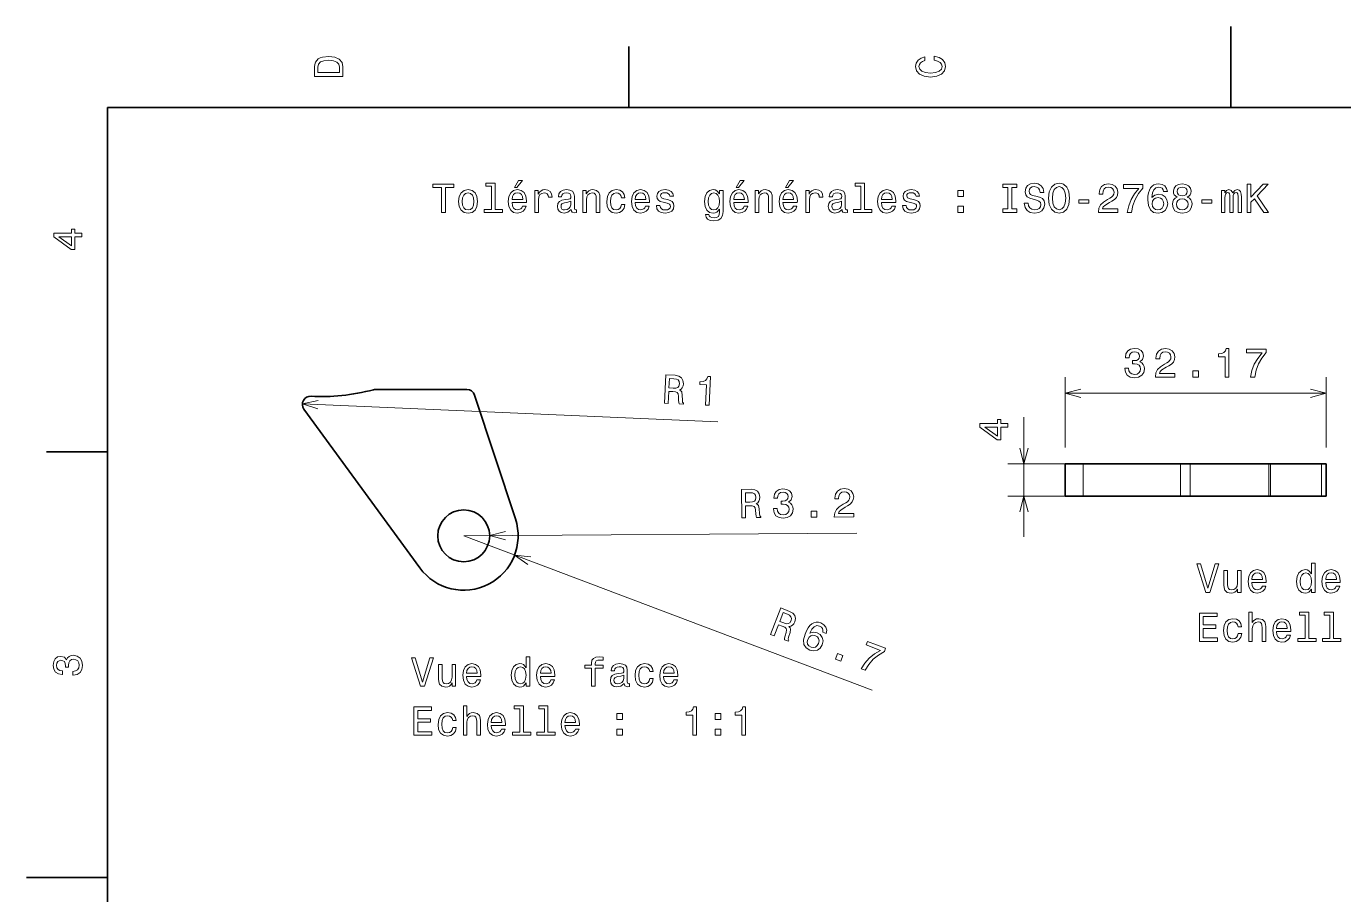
# Model space of a CAD drawing. Extents: x 0 to 297, y 0 to 210.
# Drawn here: x 0 to 162.4, y 102.9 to 210 of the extents above; entities that cross this region are included whole.
import ezdxf

# ---------------------------------------------------------------- set-up
doc = ezdxf.new("R2010")
doc.units = 0

msp = doc.modelspace()

# ---------------------------------------------------------------- linework, layer by layer
at = {"color": 7, "lineweight": 35, "ltscale": 0.25}
for p, q in [((148.5, 200), (148.5, 210)), ((10, 105), (0, 105))]:
    msp.add_line(p, q, dxfattribs=at)
at = {"color": 7, "lineweight": 35, "ltscale": 0.1875}
for p, q in [((74.300003, 200), (74.300003, 207.5)), ((10, 157.5), (2.5, 157.5))]:
    msp.add_line(p, q, dxfattribs=at)
at = {"color": 7, "lineweight": 35}
for p, q in [((287, 200), (10, 200)), ((10, 200), (10, 10)), ((48.515991, 143.20813), (34.229248, 162.790405))]:
    msp.add_line(p, q, dxfattribs=at)
at = {"color": 7, "lineweight": 13, "ltscale": 0.217741}
for p, q in [((128.079956, 158.038116), (128.079956, 166.747742)), ((160.251953, 158.038116), (160.251953, 166.747742))]:
    msp.add_line(p, q, dxfattribs=at)
at = {"color": 7, "lineweight": 35, "ltscale": 0.281036}
msp.add_line((43.071289, 165.214966), (54.312744, 165.214966), dxfattribs=at)
at = {"color": 7, "lineweight": 35, "ltscale": 0.402049}
msp.add_line((55.262573, 164.52771), (60.29248, 149.252563), dxfattribs=at)
at = {"color": 7, "lineweight": 13}
for p, q in [((128.079956, 164.747742), (160.251953, 164.747742)), ((34.037964, 163.422668), (85.265869, 161.223267)), ((53.928589, 147.157043), (102.382202, 147.489868)), ((53.928589, 147.157043), (104.298096, 128.108765))]:
    msp.add_line(p, q, dxfattribs=at)
at = {"color": 7, "lineweight": 13, "ltscale": 0.368848}
msp.add_line((122.999878, 147.038116), (122.999878, 161.792023), dxfattribs=at)
at = {"color": 7, "lineweight": 13, "ltscale": 0.182916}
for p, q in [((128.316528, 156.038116), (120.999878, 156.038116)), ((128.316528, 152.038116), (120.999878, 152.038116))]:
    msp.add_line(p, q, dxfattribs=at)
at = {"color": 7, "lineweight": 35, "ltscale": 0.055914}
for p, q in [((130.316528, 156.038116), (128.079956, 156.038116)), ((130.316528, 152.038116), (128.079956, 152.038116))]:
    msp.add_line(p, q, dxfattribs=at)
at = {"color": 7, "lineweight": 35, "ltscale": 0.1}
for p, q in [((128.079956, 152.038116), (128.079956, 156.038116)), ((160.251953, 152.038116), (160.251953, 156.038116))]:
    msp.add_line(p, q, dxfattribs=at)
at = {"color": 7, "lineweight": 13, "ltscale": 0.1}
for p, q in [((130.316528, 156.038116), (130.316528, 152.038116)), ((142.310059, 156.038116), (142.310059, 152.038116)), ((143.476318, 156.038116), (143.476318, 152.038116)), ((153.21167, 152.038116), (153.21167, 156.038116)), ((153.413086, 152.038116), (153.413086, 156.038116)), ((159.696289, 152.038116), (159.696289, 156.038116))]:
    msp.add_line(p, q, dxfattribs=at)
at = {"color": 7, "lineweight": 35, "ltscale": 0.299838}
for p, q in [((142.310059, 156.038116), (130.316528, 156.038116)), ((142.310059, 152.038116), (130.316528, 152.038116))]:
    msp.add_line(p, q, dxfattribs=at)
at = {"color": 7, "lineweight": 35, "ltscale": 0.029156}
for p, q in [((143.476318, 156.038116), (142.310059, 156.038116)), ((143.476318, 152.038116), (142.310059, 152.038116))]:
    msp.add_line(p, q, dxfattribs=at)
at = {"color": 7, "lineweight": 35, "ltscale": 0.243384}
for p, q in [((153.21167, 156.038116), (143.476318, 156.038116)), ((153.21167, 152.038116), (143.476318, 152.038116))]:
    msp.add_line(p, q, dxfattribs=at)
at = {"color": 7, "lineweight": 35, "ltscale": 0.005035}
for p, q in [((153.413086, 156.038116), (153.21167, 156.038116)), ((153.413086, 152.038116), (153.21167, 152.038116))]:
    msp.add_line(p, q, dxfattribs=at)
at = {"color": 7, "lineweight": 35, "ltscale": 0.15708}
for p, q in [((159.696289, 156.038116), (153.413086, 156.038116)), ((159.696289, 152.038116), (153.413086, 152.038116))]:
    msp.add_line(p, q, dxfattribs=at)
at = {"color": 7, "lineweight": 35, "ltscale": 0.013892}
for p, q in [((160.251953, 156.038116), (159.696289, 156.038116)), ((160.251953, 152.038116), (159.696289, 152.038116))]:
    msp.add_line(p, q, dxfattribs=at)
at = {"color": 7, "lineweight": 13}
for points in [[(35.533215, 204.994965), (35.533215, 203.829971), (39.033215, 203.829971), (39.033215, 204.994965), (38.922264, 205.544678), (38.584366, 205.953171), (38.034657, 206.205338), (37.283215, 206.296112), (36.516644, 206.215424), (36.21405, 206.114563), (35.971977, 205.973343), (35.644165, 205.56485), (35.563473, 205.297562)], [(111.93206, 205.817017), (112.35569, 205.716141), (112.658287, 205.549713), (112.844887, 205.317734), (112.905403, 205.045395), (112.814629, 204.71759), (112.54229, 204.460388), (112.098488, 204.28891), (111.483215, 204.233429), (110.872986, 204.28891), (110.424141, 204.455338), (110.151802, 204.71254), (110.055984, 205.045395), (110.106415, 205.287476), (110.247627, 205.494247), (110.474571, 205.655624), (110.787247, 205.766571), (110.787247, 206.245682), (110.308144, 206.094391), (109.94503, 205.832138), (109.718086, 205.474075), (109.637398, 205.045395), (109.763474, 204.510818), (110.116501, 204.10231), (110.696472, 203.840057), (111.483215, 203.749283), (112.269958, 203.840057), (112.84993, 204.10231), (113.208, 204.510818), (113.329041, 205.045395), (113.233215, 205.51442), (112.965927, 205.892654), (112.527161, 206.159943), (111.93206, 206.301163)], [(35.951801, 204.959656), (36.027451, 205.342941), (36.259438, 205.605194), (36.672985, 205.761536), (37.283215, 205.811966), (37.873272, 205.756485), (38.286816, 205.600143), (38.533936, 205.332855), (38.614628, 204.959656), (38.614628, 204.298996), (35.951801, 204.298996)], [(51.201794, 187.052185), (51.665771, 187.052185), (51.665771, 190.128555), (52.72485, 190.128555), (52.72485, 190.552185), (50.137672, 190.552185), (50.137672, 190.128555), (51.201794, 190.128555)], [(57.344444, 190.300018), (57.344444, 187.425385), (56.431622, 187.425385), (56.431622, 187.052185), (58.69603, 187.052185), (58.69603, 187.425385), (57.78825, 187.425385), (57.78825, 190.673218), (56.648479, 190.673218), (56.648479, 190.300018)], [(60.193871, 190.128555), (60.491421, 190.128555), (61.192429, 190.985901), (60.698193, 190.985901)], [(87.518074, 190.128555), (87.815628, 190.128555), (88.516632, 190.985901), (88.0224, 190.985901)], [(93.590118, 190.128555), (93.887665, 190.128555), (94.588676, 190.985901), (94.094437, 190.985901)], [(102.884781, 190.300018), (102.884781, 187.425385), (101.971962, 187.425385), (101.971962, 187.052185), (104.236374, 187.052185), (104.236374, 187.425385), (103.32859, 187.425385), (103.32859, 190.673218), (102.18882, 190.673218), (102.18882, 190.300018)], [(121.030319, 187.475815), (120.384781, 187.475815), (120.384781, 187.052185), (122.139824, 187.052185), (122.139824, 187.475815), (121.494293, 187.475815), (121.494293, 190.128555), (122.139824, 190.128555), (122.139824, 190.552185), (120.384781, 190.552185), (120.384781, 190.128555), (121.030319, 190.128555)], [(123.501503, 188.207077), (123.042564, 188.207077), (123.143433, 187.672501), (123.395592, 187.279129), (123.78392, 187.042099), (124.308418, 186.95636), (124.827873, 187.037048), (125.216202, 187.258957), (125.463318, 187.606934), (125.554092, 188.065872), (125.478447, 188.479416), (125.266632, 188.746704), (124.923691, 188.923218), (124.46476, 189.054352), (124.071388, 189.150162), (123.814178, 189.261124), (123.667931, 189.422501), (123.622536, 189.674667), (123.667931, 189.901611), (123.799049, 190.073074), (124.000778, 190.189072), (124.27816, 190.229416), (124.560577, 190.178986), (124.782478, 190.042816), (124.928734, 189.815872), (124.999336, 189.50824), (125.458275, 189.50824), (125.458275, 189.518326), (125.377579, 189.992386), (125.140549, 190.345413), (124.767349, 190.567322), (124.263031, 190.64296), (123.809135, 190.567322), (123.456108, 190.355499), (123.229164, 190.027695), (123.148476, 189.604065), (123.214035, 189.225815), (123.405678, 188.968613), (123.708275, 188.797134), (124.121819, 188.666016), (124.530319, 188.550018), (124.837959, 188.439072), (125.024559, 188.277695), (125.090118, 188.015442), (125.029602, 187.748154), (124.87326, 187.546417), (124.63623, 187.420334), (124.32859, 187.37999), (123.985649, 187.435471), (123.723404, 187.596848), (123.556976, 187.8591)], [(126.038246, 188.802185), (126.129028, 188.015442), (126.391273, 187.435471), (126.799774, 187.077408), (127.334358, 186.95636), (127.863899, 187.077408), (128.277435, 187.435471), (128.534637, 188.015442), (128.630463, 188.802185), (128.534637, 189.583893), (128.423691, 189.901611), (128.277435, 190.163849), (127.863899, 190.521927), (127.611732, 190.612701), (127.334358, 190.64801), (126.794731, 190.521927), (126.38623, 190.1689), (126.129028, 189.588928)], [(126.5224, 188.802185), (126.577873, 189.412415), (126.744301, 189.861267), (127.001503, 190.133591), (127.334358, 190.229416), (127.662163, 190.133591), (127.919373, 189.856216), (128.0858, 189.407379), (128.146317, 188.802185), (128.0858, 188.191956), (127.919373, 187.743103), (127.662163, 187.470779), (127.334358, 187.37999), (127.001503, 187.470779), (126.744301, 187.743103), (126.577873, 188.186905)], [(132.175858, 187.052185), (134.581482, 187.052185), (134.581482, 187.485901), (132.680176, 187.485901), (132.786102, 187.722931), (132.967651, 187.919617), (133.527435, 188.277695), (133.824997, 188.428986), (134.157852, 188.645844), (134.394882, 188.89801), (134.531052, 189.195557), (134.581482, 189.533447), (134.495743, 189.957077), (134.258713, 190.289932), (133.895599, 190.501755), (133.426575, 190.577408), (132.942429, 190.491669), (132.57428, 190.254639), (132.33725, 189.876389), (132.256561, 189.377106), (132.256561, 189.306503), (132.715485, 189.306503), (132.715485, 189.346848), (132.760864, 189.689789), (132.897034, 189.941956), (133.113892, 190.103333), (133.401367, 190.158813), (133.693878, 190.108383), (133.910736, 189.9823), (134.051941, 189.785614), (134.102371, 189.538498), (134.067078, 189.306503), (133.971252, 189.109818), (133.809875, 188.938354), (133.587967, 188.787048), (133.290405, 188.625671), (132.796173, 188.312988), (132.448196, 187.980133), (132.241425, 187.576675), (132.175858, 187.067322)], [(135.741425, 187.052185), (136.250793, 187.052185), (136.417221, 187.884323), (136.709717, 188.66098), (137.12326, 189.382156), (137.662903, 190.057953), (137.662903, 190.476532), (135.262329, 190.476532), (135.262329, 190.017609), (137.178741, 190.017609), (136.623993, 189.336761), (136.205414, 188.625671), (135.912903, 187.869186)], [(140.688843, 189.6091), (140.593018, 190.017609), (140.371109, 190.32019), (140.028168, 190.511841), (139.584366, 190.577408), (139.286819, 190.542099), (139.029602, 190.446274), (138.802673, 190.289932), (138.611023, 190.068039), (138.459732, 189.790665), (138.348785, 189.452759), (138.278168, 189.054352), (138.257996, 188.605499), (138.338684, 187.889359), (138.585815, 187.369904), (138.984222, 187.057236), (139.5289, 186.951324), (140.018097, 187.042099), (140.391296, 187.279129), (140.633362, 187.652328), (140.719086, 188.126389), (140.633362, 188.605499), (140.401367, 188.973648), (140.043304, 189.205643), (139.599487, 189.286331), (139.120392, 189.185471), (138.762329, 188.89801), (138.837982, 189.452759), (138.999359, 189.851181), (139.246475, 190.088211), (139.589417, 190.1689), (139.841583, 190.128555), (140.033218, 190.022644), (140.159302, 189.84613), (140.224854, 189.6091)], [(141.88913, 188.938354), (141.631927, 188.797134), (141.455414, 188.600449), (141.344452, 188.353333), (141.309158, 188.055786), (141.389847, 187.606934), (141.621826, 187.258957), (142.000076, 187.037048), (142.514496, 186.951324), (143.023849, 187.037048), (143.4021, 187.258957), (143.634094, 187.606934), (143.719818, 188.055786), (143.679474, 188.353333), (143.573563, 188.600449), (143.391998, 188.797134), (143.139847, 188.938354), (143.341583, 189.059387), (143.482788, 189.225815), (143.568512, 189.427551), (143.598785, 189.674667), (143.518097, 190.03273), (143.306274, 190.32019), (142.963333, 190.50679), (142.514496, 190.577408), (142.060593, 190.50679), (141.717651, 190.32019), (141.500793, 190.03273), (141.42514, 189.674667), (141.450363, 189.427551), (141.536102, 189.225815)], [(141.904266, 189.634323), (141.944611, 189.856216), (142.065643, 190.027695), (142.257278, 190.133591), (142.514496, 190.17395), (142.766647, 190.133591), (142.958282, 190.027695), (143.07933, 189.856216), (143.124725, 189.634323), (143.07933, 189.407379), (142.958282, 189.230865), (142.766647, 189.114868), (142.514496, 189.079559), (142.257278, 189.119904), (142.065643, 189.230865), (141.944611, 189.407379)], [(150.528183, 187.052185), (150.992157, 187.052185), (150.992157, 188.297867), (151.405701, 188.741669), (152.58078, 187.052185), (153.14563, 187.052185), (151.733521, 189.079559), (153.10527, 190.552185), (152.48999, 190.552185), (150.992157, 188.933304), (150.992157, 190.552185), (150.528183, 190.552185)], [(53.294735, 188.403763), (53.375427, 187.788498), (53.607414, 187.33461), (53.975571, 187.052185), (54.469807, 186.95636), (54.959, 187.052185), (55.327156, 187.329559), (55.559143, 187.783447), (55.644878, 188.403763), (55.559143, 189.019043), (55.327156, 189.477982), (54.959, 189.755356), (54.469807, 189.856216), (53.975571, 189.755356), (53.607414, 189.472931), (53.375427, 189.019043)], [(53.748623, 188.408813), (53.794014, 188.862701), (53.935223, 189.190521), (54.16217, 189.392242), (54.469807, 189.462845), (54.7724, 189.392242), (54.999344, 189.195557), (55.140556, 188.862701), (55.190987, 188.408813), (55.140556, 187.949875), (54.999344, 187.61702), (54.7724, 187.415298), (54.469807, 187.349731), (54.16217, 187.415298), (53.935223, 187.61702), (53.794014, 187.949875)], [(59.88623, 188.277695), (61.661449, 188.277695), (61.666492, 188.484467), (61.5858, 189.064438), (61.363899, 189.498154), (61.010872, 189.760391), (60.541851, 189.856216), (60.08292, 189.755356), (59.729893, 189.472931), (59.502949, 189.014008), (59.422256, 188.408813), (59.497906, 187.788498), (59.72485, 187.33461), (60.07283, 187.052185), (60.526722, 186.95636), (60.920094, 187.021927), (61.242859, 187.19339), (61.479893, 187.465729), (61.616058, 187.828842), (61.177299, 187.828842), (61.086521, 187.627106), (60.955399, 187.475815), (60.582199, 187.354782), (60.294735, 187.410248), (60.077873, 187.586761), (59.936665, 187.874237), (59.88623, 188.262558)], [(59.88623, 188.650894), (59.941708, 188.998871), (60.077873, 189.256073), (60.284649, 189.412415), (60.556984, 189.467896), (60.824272, 189.412415), (61.031044, 189.256073), (61.157127, 188.998871), (61.202515, 188.650894)], [(62.700356, 187.052185), (63.144157, 187.052185), (63.144157, 188.600449), (63.189545, 188.973648), (63.325714, 189.240952), (63.547615, 189.402328), (63.845165, 189.457809), (64.06707, 189.422501), (64.233498, 189.32164), (64.334358, 189.150162), (64.369659, 188.918182), (64.818512, 188.918182), (64.757988, 189.326675), (64.591568, 189.619186), (64.314186, 189.7957), (63.935944, 189.856216), (63.678741, 189.815872), (63.456837, 189.715012), (63.260151, 189.543533), (63.103813, 189.311554), (63.103813, 189.760391), (62.700356, 189.760391)], [(67.178741, 187.405212), (67.178741, 187.390076), (67.203957, 187.218613), (67.279602, 187.09758), (67.597328, 187.001755), (67.844444, 187.042099), (67.844444, 187.38504), (67.738541, 187.369904), (67.597328, 187.435471), (67.572113, 187.637207), (67.572113, 189.039215), (67.511597, 189.397293), (67.335083, 189.649445), (67.027443, 189.800751), (66.593727, 189.856216), (66.170097, 189.7957), (65.857414, 189.624237), (65.660728, 189.356934), (65.595169, 189.003922), (65.595169, 188.973648), (65.993584, 188.973648), (66.028885, 189.185471), (66.139832, 189.336761), (66.321396, 189.427551), (66.578598, 189.462845), (66.825714, 189.437637), (67.002228, 189.361984), (67.108139, 189.230865), (67.14344, 189.049301), (67.12326, 188.837494), (67.042572, 188.731583), (66.840843, 188.681152), (66.462601, 188.640808), (66.028885, 188.550018), (65.721245, 188.388641), (65.539688, 188.136475), (65.484215, 187.763275), (65.534645, 187.43042), (65.690987, 187.183304), (65.943146, 187.026962), (66.29113, 186.971497), (66.760155, 187.077408)], [(67.128311, 188.000305), (67.067787, 187.738068), (66.906403, 187.536331), (66.66433, 187.405212), (66.366783, 187.359818), (66.17514, 187.38504), (66.038971, 187.465729), (65.953232, 187.606934), (65.928024, 187.803619), (65.948196, 187.980133), (66.028885, 188.106216), (66.351654, 188.247437), (66.760155, 188.307953), (67.128311, 188.428986)], [(68.605972, 187.052185), (69.049774, 187.052185), (69.049774, 188.615585), (69.095169, 188.973648), (69.241425, 189.235901), (69.468369, 189.397293), (69.770958, 189.457809), (70.013031, 189.407379), (70.16433, 189.27121), (70.239975, 189.044266), (70.265198, 188.741669), (70.265198, 187.052185), (70.709, 187.052185), (70.709, 188.832443), (70.688828, 189.190521), (70.598053, 189.488068), (70.300499, 189.760391), (69.836517, 189.856216), (69.579315, 189.820923), (69.362457, 189.725098), (69.175858, 189.563705), (69.029602, 189.346848), (69.029602, 189.760391), (68.605972, 189.760391)], [(73.366783, 188.862701), (73.805542, 188.862701), (73.714767, 189.266159), (73.49791, 189.583893), (73.160011, 189.780579), (72.721252, 189.856216), (72.237099, 189.755356), (71.868942, 189.472931), (71.636955, 189.014008), (71.556259, 188.398727), (71.631912, 187.788498), (71.858856, 187.33461), (72.216927, 187.052185), (72.706116, 186.95636), (73.139839, 187.032013), (73.477737, 187.24382), (73.709717, 187.576675), (73.810585, 188.020477), (73.386955, 188.020477), (73.31131, 187.738068), (73.170097, 187.526245), (72.968369, 187.395126), (72.721252, 187.354782), (72.413612, 187.420334), (72.191711, 187.62207), (72.055542, 187.949875), (72.010155, 188.413849), (72.055542, 188.867752), (72.196754, 189.195557), (72.423698, 189.397293), (72.721252, 189.467896), (72.983498, 189.422501), (73.180183, 189.306503), (73.31131, 189.114868)], [(75.066345, 188.277695), (76.841568, 188.277695), (76.846603, 188.484467), (76.765915, 189.064438), (76.544014, 189.498154), (76.190987, 189.760391), (75.72197, 189.856216), (75.263031, 189.755356), (74.910011, 189.472931), (74.68306, 189.014008), (74.602371, 188.408813), (74.678024, 187.788498), (74.904968, 187.33461), (75.252945, 187.052185), (75.706841, 186.95636), (76.100212, 187.021927), (76.422974, 187.19339), (76.660011, 187.465729), (76.796173, 187.828842), (76.357414, 187.828842), (76.266632, 187.627106), (76.135513, 187.475815), (75.762314, 187.354782), (75.474854, 187.410248), (75.257996, 187.586761), (75.116783, 187.874237), (75.066345, 188.262558)], [(75.066345, 188.650894), (75.121826, 188.998871), (75.257996, 189.256073), (75.464767, 189.412415), (75.737099, 189.467896), (76.004387, 189.412415), (76.211159, 189.256073), (76.337242, 188.998871), (76.382629, 188.650894)], [(79.040413, 188.630722), (78.61174, 188.731583), (78.294014, 188.84758), (78.18811, 189.08461), (78.218369, 189.251038), (78.324272, 189.37207), (78.495743, 189.447723), (78.742859, 189.477982), (78.979889, 189.447723), (79.166489, 189.356934), (79.287529, 189.220779), (79.337959, 189.039215), (79.771683, 189.039215), (79.771683, 189.049301), (79.69603, 189.377106), (79.489258, 189.634323), (79.166489, 189.7957), (78.742859, 189.856216), (78.314186, 189.7957), (78.001511, 189.629272), (77.804825, 189.382156), (77.744301, 189.069473), (77.789688, 188.766876), (77.930901, 188.555069), (78.162888, 188.403763), (78.500786, 188.297867), (78.995026, 188.176819), (79.297615, 188.050751), (79.378311, 187.949875), (79.408569, 187.798584), (79.363174, 187.611984), (79.242142, 187.470779), (79.045456, 187.37999), (78.783203, 187.349731), (78.505829, 187.37999), (78.3041, 187.485901), (78.167931, 187.657379), (78.112457, 187.894409), (77.683784, 187.894409), (77.754387, 187.490952), (77.961159, 187.198441), (78.288971, 187.021927), (78.742859, 186.95636), (79.216927, 187.021927), (79.564911, 187.198441), (79.776718, 187.480865), (79.852371, 187.849014), (79.796898, 188.166733), (79.640556, 188.383591), (79.383347, 188.524811)], [(85.894157, 187.173218), (85.894157, 189.760391), (85.47052, 189.760391), (85.47052, 189.32164), (85.122543, 189.720047), (84.910721, 189.820923), (84.673691, 189.856216), (84.245026, 189.755356), (83.91217, 189.472931), (83.695313, 189.019043), (83.619659, 188.408813), (83.695313, 187.793533), (83.91217, 187.339645), (84.245026, 187.052185), (84.673691, 186.95636), (84.915771, 186.991669), (85.1175, 187.082443), (85.47052, 187.465729), (85.47052, 187.082443), (85.430176, 186.779846), (85.319229, 186.562988), (85.107407, 186.436905), (84.789688, 186.391525), (84.512314, 186.421783), (84.315628, 186.497437), (84.199631, 186.628555), (84.16433, 186.805069), (83.735657, 186.805069), (83.735657, 186.784897), (83.801216, 186.462128), (84.002945, 186.220047), (84.325714, 186.063705), (84.764473, 186.00824), (85.288971, 186.083893), (85.636948, 186.2957), (85.833633, 186.663864)], [(84.078598, 188.408813), (84.123978, 188.857666), (84.260147, 189.190521), (84.47197, 189.387207), (84.754387, 189.457809), (85.051941, 189.387207), (85.273834, 189.190521), (85.410004, 188.857666), (85.460434, 188.408813), (85.410004, 187.949875), (85.273834, 187.62207), (85.051941, 187.420334), (84.754387, 187.354782), (84.47197, 187.420334), (84.260147, 187.62207), (84.123978, 187.954926)], [(87.210434, 188.277695), (88.985657, 188.277695), (88.990692, 188.484467), (88.910004, 189.064438), (88.688103, 189.498154), (88.335075, 189.760391), (87.866058, 189.856216), (87.40712, 189.755356), (87.054092, 189.472931), (86.827148, 189.014008), (86.74646, 188.408813), (86.822113, 187.788498), (87.049057, 187.33461), (87.397034, 187.052185), (87.850922, 186.95636), (88.244301, 187.021927), (88.567062, 187.19339), (88.804092, 187.465729), (88.940262, 187.828842), (88.501503, 187.828842), (88.410721, 187.627106), (88.279602, 187.475815), (87.906403, 187.354782), (87.618942, 187.410248), (87.402084, 187.586761), (87.260864, 187.874237), (87.210434, 188.262558)], [(87.210434, 188.650894), (87.265915, 188.998871), (87.402084, 189.256073), (87.608856, 189.412415), (87.881187, 189.467896), (88.148483, 189.412415), (88.355255, 189.256073), (88.481331, 188.998871), (88.526718, 188.650894)], [(89.858131, 187.052185), (90.301933, 187.052185), (90.301933, 188.615585), (90.347321, 188.973648), (90.493576, 189.235901), (90.72052, 189.397293), (91.023117, 189.457809), (91.26519, 189.407379), (91.416489, 189.27121), (91.492142, 189.044266), (91.517349, 188.741669), (91.517349, 187.052185), (91.961159, 187.052185), (91.961159, 188.832443), (91.940979, 189.190521), (91.850204, 189.488068), (91.552658, 189.760391), (91.088684, 189.856216), (90.831474, 189.820923), (90.614616, 189.725098), (90.428017, 189.563705), (90.281761, 189.346848), (90.281761, 189.760391), (89.858131, 189.760391)], [(93.282486, 188.277695), (95.057693, 188.277695), (95.062744, 188.484467), (94.982048, 189.064438), (94.760147, 189.498154), (94.40712, 189.760391), (93.938103, 189.856216), (93.479172, 189.755356), (93.126144, 189.472931), (92.8992, 189.014008), (92.818504, 188.408813), (92.89415, 187.788498), (93.121094, 187.33461), (93.469086, 187.052185), (93.922974, 186.95636), (94.316345, 187.021927), (94.639114, 187.19339), (94.876144, 187.465729), (95.012314, 187.828842), (94.573547, 187.828842), (94.482773, 187.627106), (94.351646, 187.475815), (93.978447, 187.354782), (93.690979, 187.410248), (93.474121, 187.586761), (93.332916, 187.874237), (93.282486, 188.262558)], [(93.282486, 188.650894), (93.337952, 188.998871), (93.474121, 189.256073), (93.680893, 189.412415), (93.953232, 189.467896), (94.22052, 189.412415), (94.427292, 189.256073), (94.553375, 188.998871), (94.598763, 188.650894)], [(96.096603, 187.052185), (96.540405, 187.052185), (96.540405, 188.600449), (96.5858, 188.973648), (96.721962, 189.240952), (96.943863, 189.402328), (97.241409, 189.457809), (97.463318, 189.422501), (97.629745, 189.32164), (97.730606, 189.150162), (97.765915, 188.918182), (98.214752, 188.918182), (98.154236, 189.326675), (97.987808, 189.619186), (97.710434, 189.7957), (97.332191, 189.856216), (97.074989, 189.815872), (96.853088, 189.715012), (96.656403, 189.543533), (96.500061, 189.311554), (96.500061, 189.760391), (96.096603, 189.760391)], [(100.574982, 187.405212), (100.574982, 187.390076), (100.600204, 187.218613), (100.67585, 187.09758), (100.993576, 187.001755), (101.240692, 187.042099), (101.240692, 187.38504), (101.134781, 187.369904), (100.993576, 187.435471), (100.968353, 187.637207), (100.968353, 189.039215), (100.907837, 189.397293), (100.731323, 189.649445), (100.423691, 189.800751), (99.989975, 189.856216), (99.566345, 189.7957), (99.253662, 189.624237), (99.056976, 189.356934), (98.991409, 189.003922), (98.991409, 188.973648), (99.389832, 188.973648), (99.425133, 189.185471), (99.536087, 189.336761), (99.717636, 189.427551), (99.974838, 189.462845), (100.221962, 189.437637), (100.398476, 189.361984), (100.504379, 189.230865), (100.539688, 189.049301), (100.519516, 188.837494), (100.43882, 188.731583), (100.237091, 188.681152), (99.858849, 188.640808), (99.425133, 188.550018), (99.117493, 188.388641), (98.935944, 188.136475), (98.880463, 187.763275), (98.930893, 187.43042), (99.087234, 187.183304), (99.339401, 187.026962), (99.687378, 186.971497), (100.156403, 187.077408)], [(100.524551, 188.000305), (100.464035, 187.738068), (100.302658, 187.536331), (100.060577, 187.405212), (99.763031, 187.359818), (99.571381, 187.38504), (99.435219, 187.465729), (99.349487, 187.606934), (99.324265, 187.803619), (99.344437, 187.980133), (99.425133, 188.106216), (99.747894, 188.247437), (100.156403, 188.307953), (100.524551, 188.428986)], [(105.426575, 188.277695), (107.201782, 188.277695), (107.206833, 188.484467), (107.126137, 189.064438), (106.904236, 189.498154), (106.551208, 189.760391), (106.082191, 189.856216), (105.62326, 189.755356), (105.270233, 189.472931), (105.043289, 189.014008), (104.962593, 188.408813), (105.038239, 187.788498), (105.265182, 187.33461), (105.613174, 187.052185), (106.067062, 186.95636), (106.460434, 187.021927), (106.783203, 187.19339), (107.020233, 187.465729), (107.156403, 187.828842), (106.717636, 187.828842), (106.626862, 187.627106), (106.495735, 187.475815), (106.122536, 187.354782), (105.835068, 187.410248), (105.61821, 187.586761), (105.477005, 187.874237), (105.426575, 188.262558)], [(105.426575, 188.650894), (105.48204, 188.998871), (105.61821, 189.256073), (105.824982, 189.412415), (106.097321, 189.467896), (106.364609, 189.412415), (106.571381, 189.256073), (106.697464, 188.998871), (106.742851, 188.650894)], [(109.400635, 188.630722), (108.971954, 188.731583), (108.654236, 188.84758), (108.548325, 189.08461), (108.578583, 189.251038), (108.684494, 189.37207), (108.855965, 189.447723), (109.103081, 189.477982), (109.340118, 189.447723), (109.526718, 189.356934), (109.647751, 189.220779), (109.698181, 189.039215), (110.131897, 189.039215), (110.131897, 189.049301), (110.056252, 189.377106), (109.84948, 189.634323), (109.526718, 189.7957), (109.103081, 189.856216), (108.674408, 189.7957), (108.361725, 189.629272), (108.165039, 189.382156), (108.104523, 189.069473), (108.149918, 188.766876), (108.291122, 188.555069), (108.523109, 188.403763), (108.861008, 188.297867), (109.35524, 188.176819), (109.657837, 188.050751), (109.738525, 187.949875), (109.768784, 187.798584), (109.723404, 187.611984), (109.602364, 187.470779), (109.405678, 187.37999), (109.143433, 187.349731), (108.866051, 187.37999), (108.664322, 187.485901), (108.528152, 187.657379), (108.472679, 187.894409), (108.044006, 187.894409), (108.114609, 187.490952), (108.321381, 187.198441), (108.649193, 187.021927), (109.103081, 186.95636), (109.577148, 187.021927), (109.925125, 187.198441), (110.136948, 187.480865), (110.212593, 187.849014), (110.15712, 188.166733), (110.000778, 188.383591), (109.743576, 188.524811)], [(114.842278, 189.008957), (115.538239, 189.008957), (115.538239, 189.760391), (114.842278, 189.760391)], [(129.760162, 188.207077), (130.980621, 188.207077), (130.980621, 188.605499), (129.760162, 188.605499)], [(140.229904, 188.121353), (140.174423, 187.803619), (140.033218, 187.561554), (139.806274, 187.400162), (139.523849, 187.349731), (139.226303, 187.400162), (138.999359, 187.556503), (138.853104, 187.798584), (138.807709, 188.116302), (138.858154, 188.428986), (138.999359, 188.666016), (139.231354, 188.817322), (139.544022, 188.872787), (139.81636, 188.817322), (140.033218, 188.671066), (140.174423, 188.434036)], [(141.793304, 188.065872), (141.838684, 188.33316), (141.984955, 188.534897), (142.211884, 188.666016), (142.514496, 188.711411), (142.812042, 188.666016), (143.038986, 188.534897), (143.185242, 188.33316), (143.235672, 188.065872), (143.185242, 187.778412), (143.038986, 187.561554), (142.812042, 187.420334), (142.514496, 187.374954), (142.211884, 187.420334), (141.984955, 187.561554), (141.838684, 187.778412)], [(144.940277, 188.207077), (146.160736, 188.207077), (146.160736, 188.605499), (144.940277, 188.605499)], [(147.366089, 187.052185), (147.774582, 187.052185), (147.774582, 188.862701), (147.799805, 189.13504), (147.875443, 189.331726), (147.99144, 189.447723), (148.142731, 189.493103), (148.263763, 189.452759), (148.344467, 189.351898), (148.384811, 189.18042), (148.399933, 188.953476), (148.399933, 187.052185), (148.783234, 187.052185), (148.783234, 188.862701), (148.808441, 189.12999), (148.884094, 189.326675), (149.005127, 189.447723), (149.156433, 189.493103), (149.277466, 189.452759), (149.358154, 189.351898), (149.408585, 188.953476), (149.408585, 187.052185), (149.817078, 187.052185), (149.817078, 188.923218), (149.79187, 189.311554), (149.711182, 189.6091), (149.549805, 189.790665), (149.287537, 189.856216), (148.979919, 189.755356), (148.742889, 189.462845), (148.556274, 189.750305), (148.243591, 189.856216), (147.956146, 189.755356), (147.75946, 189.472931), (147.75946, 189.760391), (147.366089, 189.760391)], [(114.842278, 187.052185), (115.538239, 187.052185), (115.538239, 187.803619), (114.842278, 187.803619)], [(6.833213, 184.02739), (6.833213, 184.481277), (5.965778, 184.481277), (5.965778, 184.98056), (5.56232, 184.98056), (5.56232, 184.481277), (3.408862, 184.481277), (3.408862, 184.022339), (5.521974, 182.489197), (5.965778, 182.489197), (5.965778, 184.02739)], [(5.56232, 182.912827), (3.993876, 184.02739), (5.56232, 184.02739)], [(135.422852, 167.847168), (135.422852, 167.811859), (135.50354, 167.327713), (135.740601, 166.9646), (136.11377, 166.732605), (136.608032, 166.646881), (137.132568, 166.732605), (137.525879, 166.954514), (137.778076, 167.307541), (137.868896, 167.761429), (137.828491, 168.05899), (137.717529, 168.301056), (137.536011, 168.487656), (137.293945, 168.623825), (137.621704, 168.896149), (137.737793, 169.329865), (137.662109, 169.723236), (137.44519, 170.020798), (137.092163, 170.207397), (136.608032, 170.272949), (136.154175, 170.192261), (135.806152, 169.970367), (135.579224, 169.61734), (135.50354, 169.148315), (135.50354, 169.113007), (135.952393, 169.113007), (135.992798, 169.435791), (136.123901, 169.66777), (136.335693, 169.80899), (136.633301, 169.859406), (136.895508, 169.819061), (137.087158, 169.713165), (137.203125, 169.541687), (137.248535, 169.309692), (137.203125, 169.062592), (137.082153, 168.896149), (136.870361, 168.795288), (136.582886, 168.76503), (136.386108, 168.770081), (136.386108, 168.371658), (136.633301, 168.381744), (136.95105, 168.336365), (137.187988, 168.215332), (137.329224, 168.018646), (137.379639, 167.761429), (137.324219, 167.468933), (137.177979, 167.252075), (136.945923, 167.115906), (136.638306, 167.070511), (136.320557, 167.120941), (136.088623, 167.272247), (135.942383, 167.514313), (135.886841, 167.847168)], [(139.199341, 166.747742), (141.60498, 166.747742), (141.60498, 167.181458), (139.703613, 167.181458), (139.80957, 167.418488), (139.991089, 167.615173), (140.550903, 167.973236), (140.848511, 168.124542), (141.181274, 168.3414), (141.418335, 168.593567), (141.554565, 168.891113), (141.60498, 169.229004), (141.519165, 169.652649), (141.282227, 169.985504), (140.919067, 170.197311), (140.450073, 170.272949), (139.965942, 170.187225), (139.597778, 169.950195), (139.360718, 169.57196), (139.280029, 169.072662), (139.280029, 169.002075), (139.739014, 169.002075), (139.739014, 169.042419), (139.784302, 169.385345), (139.920532, 169.637512), (140.137329, 169.798889), (140.424805, 169.85437), (140.717285, 169.80394), (140.934204, 169.677856), (141.075439, 169.481171), (141.125854, 169.234055), (141.090576, 169.002075), (140.994751, 168.805389), (140.833374, 168.633911), (140.61145, 168.482605), (140.313843, 168.321228), (139.819702, 168.008545), (139.47168, 167.67569), (139.264893, 167.272247), (139.199341, 166.762878)], [(147.811279, 166.747742), (148.270142, 166.747742), (148.270142, 170.272949), (147.927246, 170.272949), (147.836426, 169.965332), (147.654907, 169.758545), (147.377563, 169.637512), (146.994263, 169.597168), (146.994263, 169.239105), (147.811279, 169.239105)], [(150.937134, 166.747742), (151.446533, 166.747742), (151.612915, 167.579865), (151.905396, 168.356537), (152.31897, 169.077713), (152.858643, 169.75351), (152.858643, 170.172089), (150.458008, 170.172089), (150.458008, 169.713165), (152.37439, 169.713165), (151.819702, 169.032318), (151.401123, 168.321228), (151.108643, 167.564743)], [(143.817993, 166.747742), (144.513916, 166.747742), (144.513916, 167.499176), (143.817993, 167.499176)], [(78.679199, 163.507935), (79.147705, 163.487793), (79.21106, 164.964111), (79.689819, 164.943542), (80.04187, 164.913269), (80.260498, 164.833252), (80.374268, 164.661743), (80.411865, 164.362305), (80.417603, 163.907776), (80.435059, 163.609192), (80.488037, 163.430237), (81.01709, 163.407532), (81.021118, 163.503296), (80.911377, 163.649292), (80.882324, 163.913086), (80.871216, 164.478882), (80.803467, 164.900757), (80.693237, 165.036743), (80.515991, 165.140259), (80.7229, 165.257568), (80.871582, 165.427856), (80.971802, 165.645691), (81.01355, 165.911438), (80.961182, 166.337708), (80.773193, 166.663757), (80.448853, 166.869507), (79.998169, 166.954529), (78.829224, 167.0047)], [(79.848877, 166.53186), (80.154907, 166.488403), (80.367432, 166.383362), (80.49585, 166.201172), (80.529297, 165.922119), (80.466431, 165.632019), (80.322754, 165.461548), (80.087158, 165.380798), (79.768677, 165.369202), (79.229492, 165.392395), (79.279419, 166.556274)], [(83.744385, 163.290405), (84.202881, 163.270691), (84.354126, 166.792664), (84.011475, 166.807373), (83.907593, 166.503967), (83.717407, 166.305176), (83.435059, 166.196106), (83.050415, 166.172241), (83.035034, 165.814514), (83.851318, 165.77948)], [(120.999878, 160.551392), (120.999878, 161.00528), (120.132446, 161.00528), (120.132446, 161.504562), (119.729004, 161.504562), (119.729004, 161.00528), (117.575562, 161.00528), (117.575562, 160.546356), (119.688599, 159.013214), (120.132446, 159.013214), (120.132446, 160.551392)], [(119.729004, 159.436844), (118.160522, 160.551392), (119.729004, 160.551392)], [(88.218018, 149.392639), (88.687134, 149.395874), (88.67688, 150.873535), (89.156006, 150.87677), (89.509155, 150.864075), (89.731567, 150.795044), (89.85376, 150.629395), (89.906128, 150.332214), (89.93457, 149.87854), (89.966797, 149.581177), (90.028564, 149.40509), (90.558105, 149.408752), (90.557373, 149.504578), (90.44043, 149.644958), (90.398315, 149.906921), (90.359131, 150.471497), (90.270508, 150.889526), (90.153564, 151.019836), (89.971436, 151.11438), (90.172241, 151.241882), (90.312256, 151.419312), (90.401489, 151.641846), (90.429932, 151.909363), (90.356445, 152.332458), (90.152466, 152.648804), (89.818359, 152.838196), (89.364014, 152.900635), (88.19397, 152.892578)], [(92.100098, 150.518738), (92.100342, 150.483459), (92.184448, 149.999878), (92.42395, 149.638367), (92.798706, 149.408997), (93.293579, 149.32666), (93.817383, 149.415955), (94.209229, 149.640564), (94.458984, 149.9953), (94.546631, 150.449829), (94.504272, 150.74707), (94.391602, 150.988403), (94.208862, 151.173767), (93.96582, 151.308228), (94.291748, 151.582825), (94.404785, 152.017334), (94.326416, 152.410156), (94.107544, 152.706238), (93.753174, 152.890381), (93.268677, 152.952637), (92.815308, 152.868835), (92.468872, 152.644531), (92.244385, 152.289978), (92.171875, 151.820435), (92.172119, 151.785156), (92.620972, 151.788208), (92.659058, 152.111267), (92.788696, 152.344116), (92.999512, 152.486816), (93.296631, 152.539246), (93.559204, 152.500732), (93.751587, 152.396118), (93.868774, 152.225464), (93.915771, 151.993774), (93.87207, 151.746399), (93.752075, 151.579102), (93.541016, 151.476807), (93.253784, 151.44458), (93.057007, 151.448242), (93.059814, 151.049866), (93.306885, 151.061646), (93.624878, 151.018433), (93.862671, 150.899048), (94.005249, 150.703308), (94.057495, 150.446472), (94.004028, 150.153564), (93.859253, 149.93573), (93.628174, 149.797974), (93.320923, 149.750488), (93.002808, 149.798706), (92.769775, 149.948425), (92.621826, 150.189453), (92.564087, 150.521973)], [(99.619995, 149.470886), (102.025513, 149.487427), (102.022583, 149.921143), (100.121338, 149.908081), (100.225586, 150.145813), (100.405762, 150.34375), (100.963135, 150.705688), (101.259644, 150.859009), (101.590942, 151.078125), (101.826294, 151.331909), (101.960327, 151.630432), (102.008545, 151.968628), (101.9198, 152.391663), (101.680542, 152.7229), (101.31604, 152.93219), (100.846436, 153.004639), (100.362915, 152.915588), (99.996338, 152.676025), (99.761963, 152.296143), (99.684692, 151.796326), (99.685181, 151.725708), (100.144165, 151.728882), (100.143799, 151.769226), (100.18689, 152.112488), (100.321289, 152.36554), (100.536987, 152.528442), (100.824097, 152.585876), (101.116943, 152.537476), (101.334717, 152.412842), (101.477295, 152.217163), (101.529419, 151.970398), (101.495605, 151.738159), (101.401245, 151.540833), (101.240967, 151.368225), (101.020142, 151.215454), (100.723755, 151.052002), (100.231567, 150.735962), (99.885986, 150.400696), (99.681885, 149.99585), (99.619873, 149.486023)], [(89.23584, 152.471069), (89.543701, 152.442871), (89.76123, 152.348572), (89.89856, 152.172974), (89.945923, 151.895935), (89.897461, 151.603088), (89.762451, 151.425659), (89.531128, 151.333252), (89.213623, 151.305908), (88.67395, 151.302185), (88.666016, 152.467102)], [(96.766602, 149.451355), (97.462524, 149.456116), (97.457397, 150.20752), (96.761353, 150.202759)], [(146.561432, 143.686539), (145.683899, 140.705978), (144.781174, 143.686539), (144.302063, 143.686539), (145.431747, 140.181488), (145.936066, 140.181488), (147.040527, 143.686539)], [(151.100327, 141.406998), (152.875549, 141.406998), (152.880585, 141.61377), (152.799896, 142.193741), (152.578003, 142.627457), (152.224976, 142.889694), (151.755951, 142.985519), (151.297012, 142.884659), (150.943985, 142.602234), (150.717041, 142.143311), (150.636353, 141.538116), (150.712006, 140.917801), (150.93895, 140.463913), (151.286926, 140.181488), (151.740814, 140.085663), (152.134186, 140.15123), (152.456955, 140.322693), (152.693985, 140.595032), (152.830154, 140.958145), (152.391403, 140.958145), (152.300613, 140.756409), (152.169495, 140.605118), (151.796295, 140.484085), (151.508835, 140.539551), (151.291977, 140.716064), (151.150757, 141.00354), (151.100327, 141.391861)], [(158.448318, 140.600082), (158.448318, 140.181488), (158.89212, 140.181488), (158.89212, 143.802521), (158.453354, 143.802521), (158.453354, 142.476151), (158.115463, 142.859436), (157.908691, 142.950226), (157.671661, 142.985519), (157.242981, 142.884659), (156.910126, 142.602234), (156.693268, 142.148346), (156.61763, 141.538116), (156.693268, 140.927887), (156.910126, 140.468948), (157.242981, 140.181488), (157.671661, 140.085663), (157.908691, 140.120972), (158.120499, 140.211746)], [(160.208405, 141.406998), (161.983612, 141.406998), (161.988663, 141.61377), (161.907974, 142.193741), (161.686066, 142.627457), (161.333038, 142.889694), (160.864014, 142.985519), (160.40509, 142.884659), (160.052063, 142.602234), (159.825119, 142.143311), (159.744431, 141.538116), (159.820068, 140.917801), (160.047012, 140.463913), (160.395004, 140.181488), (160.848892, 140.085663), (161.242264, 140.15123), (161.565033, 140.322693), (161.802063, 140.595032), (161.938232, 140.958145), (161.499466, 140.958145), (161.408691, 140.756409), (161.277557, 140.605118), (160.904373, 140.484085), (160.616898, 140.539551), (160.40004, 140.716064), (160.258835, 141.00354), (160.208405, 141.391861)], [(149.76387, 142.889694), (149.320068, 142.889694), (149.320068, 141.326294), (149.269638, 140.963196), (149.123383, 140.700943), (148.896439, 140.539551), (148.598892, 140.48912), (148.361862, 140.529465), (148.210556, 140.650513), (148.124832, 140.857285), (148.10466, 141.14978), (148.10466, 142.889694), (147.660858, 142.889694), (147.660858, 141.109436), (147.67598, 140.751373), (147.771805, 140.453827), (148.064316, 140.181488), (148.533325, 140.085663), (148.785492, 140.120972), (149.00235, 140.211746), (149.18895, 140.368088), (149.34024, 140.595032), (149.34024, 140.181488), (149.76387, 140.181488)], [(151.100327, 141.780197), (151.155807, 142.128174), (151.291977, 142.385376), (151.498749, 142.541718), (151.771088, 142.597198), (152.038376, 142.541718), (152.245148, 142.385376), (152.371231, 142.128174), (152.416611, 141.780197)], [(157.747299, 142.587112), (158.03981, 142.51651), (158.261719, 142.319824), (158.392838, 141.992004), (158.443268, 141.538116), (158.392838, 141.079178), (158.261719, 140.751373), (158.03981, 140.549637), (157.747299, 140.484085), (157.469925, 140.549637), (157.258118, 140.751373), (157.116898, 141.084229), (157.071518, 141.538116), (157.116898, 141.986969), (157.258118, 142.314774), (157.469925, 142.51651)], [(160.208405, 141.780197), (160.26387, 142.128174), (160.40004, 142.385376), (160.606812, 142.541718), (160.87915, 142.597198), (161.146439, 142.541718), (161.35321, 142.385376), (161.479294, 142.128174), (161.524689, 141.780197)], [(91.769531, 134.984863), (92.208252, 134.81897), (92.730957, 136.201111), (93.179077, 136.031616), (93.503906, 135.892639), (93.686523, 135.748108), (93.740845, 135.549622), (93.682739, 135.253418), (93.545776, 134.820007), (93.468872, 134.530945), (93.463013, 134.344482), (93.958374, 134.157166), (93.992188, 134.246765), (93.933716, 134.419861), (93.988647, 134.679443), (94.155518, 135.220276), (94.223389, 135.64209), (94.161255, 135.805786), (94.025269, 135.959656), (94.258545, 136.006226), (94.453125, 136.121338), (94.616455, 136.296814), (94.73938, 136.536133), (94.82312, 136.957336), (94.746826, 137.325867), (94.503296, 137.622864), (94.101929, 137.844727), (93.007568, 138.258606)], [(93.827637, 137.490173), (94.104736, 137.353027), (94.273682, 137.186707), (94.338623, 136.97345), (94.282959, 136.697937), (94.132324, 136.4422), (93.942505, 136.325256), (93.693359, 136.322388), (93.387329, 136.411194), (92.882568, 136.602051), (93.294678, 137.691711)], [(98.633301, 135.122925), (98.688232, 135.53894), (98.587646, 135.900452), (98.334717, 136.200989), (97.942749, 136.419312), (97.651978, 136.491516), (97.377441, 136.492859), (97.109863, 136.426941), (96.852173, 136.28717), (96.612549, 136.081238), (96.389282, 135.804443), (96.182251, 135.456726), (96.004639, 135.044067), (95.826782, 134.345642), (95.874146, 133.7724), (96.13623, 133.338989), (96.608276, 133.047302), (97.0979, 132.959167), (97.530884, 133.048828), (97.889282, 133.312256), (98.137207, 133.725403), (98.22644, 134.203857), (98.139648, 134.630249), (97.886841, 134.973877), (97.500244, 135.20636), (97.016479, 135.281494), (96.579834, 135.139282), (96.846802, 135.631409), (97.138672, 135.94696), (97.453613, 136.081238), (97.802979, 136.0354), (98.024536, 135.908508), (98.166382, 135.741638), (98.221802, 135.531921), (98.199341, 135.287048)], [(144.624832, 134.134659), (146.843842, 134.134659), (146.843842, 134.558289), (145.088806, 134.558289), (145.088806, 135.743454), (146.652206, 135.743454), (146.652206, 136.162033), (145.088806, 136.162033), (145.088806, 137.211029), (146.803497, 137.211029), (146.803497, 137.634659), (144.624832, 137.634659)], [(149.400757, 135.945175), (149.839523, 135.945175), (149.748749, 136.348633), (149.531891, 136.666367), (149.193985, 136.863052), (148.755234, 136.93869), (148.271088, 136.83783), (147.902924, 136.555405), (147.670944, 136.096481), (147.59024, 135.481201), (147.665894, 134.870972), (147.892838, 134.417084), (148.250916, 134.134659), (148.740097, 134.038834), (149.173813, 134.114487), (149.511719, 134.326294), (149.743698, 134.659149), (149.844574, 135.102951), (149.420944, 135.102951), (149.345291, 134.820541), (149.204071, 134.608719), (149.00235, 134.4776), (148.755234, 134.437256), (148.447601, 134.502808), (148.225693, 134.704544), (148.089523, 135.032349), (148.044128, 135.496338), (148.089523, 135.950226), (148.230728, 136.27803), (148.457687, 136.479767), (148.755234, 136.550369), (149.017471, 136.504974), (149.214172, 136.388977), (149.345291, 136.197342)], [(150.712006, 134.134659), (151.155807, 134.134659), (151.155807, 135.698059), (151.201202, 136.056122), (151.347443, 136.318375), (151.574402, 136.479767), (151.876984, 136.540283), (152.119064, 136.489853), (152.270355, 136.353683), (152.346008, 136.12674), (152.371231, 135.824142), (152.371231, 134.134659), (152.815033, 134.134659), (152.815033, 135.914917), (152.794861, 136.27298), (152.704071, 136.570541), (152.406525, 136.842865), (151.942551, 136.93869), (151.690384, 136.903397), (151.473526, 136.807571), (151.291977, 136.656265), (151.155807, 136.449493), (151.155807, 137.755692), (150.712006, 137.755692)], [(154.136353, 135.360168), (155.911575, 135.360168), (155.916611, 135.56694), (155.835922, 136.146912), (155.614014, 136.580627), (155.261002, 136.842865), (154.791977, 136.93869), (154.333038, 136.83783), (153.980011, 136.555405), (153.753067, 136.096481), (153.672379, 135.491287), (153.748032, 134.870972), (153.974976, 134.417084), (154.322952, 134.134659), (154.77684, 134.038834), (155.170212, 134.104401), (155.492981, 134.275864), (155.730011, 134.548203), (155.86618, 134.911316), (155.427429, 134.911316), (155.336639, 134.709579), (155.205521, 134.558289), (154.832321, 134.437256), (154.544861, 134.492722), (154.328003, 134.669235), (154.186783, 134.956711), (154.136353, 135.345032)], [(154.136353, 135.733368), (154.191833, 136.081345), (154.328003, 136.338547), (154.534775, 136.494888), (154.807098, 136.550369), (155.074402, 136.494888), (155.281174, 136.338547), (155.407242, 136.081345), (155.452637, 135.733368)], [(157.666611, 137.382492), (157.666611, 134.507858), (156.753784, 134.507858), (156.753784, 134.134659), (159.018204, 134.134659), (159.018204, 134.507858), (158.110413, 134.507858), (158.110413, 137.755692), (156.970642, 137.755692), (156.970642, 137.382492)], [(160.702637, 137.382492), (160.702637, 134.507858), (159.78981, 134.507858), (159.78981, 134.134659), (162.05423, 134.134659), (162.05423, 134.507858), (161.146439, 134.507858), (161.146439, 137.755692), (160.006668, 137.755692), (160.006668, 137.382492)], [(97.677856, 133.893677), (97.51355, 133.61615), (97.295776, 133.439636), (97.026489, 133.368958), (96.744507, 133.421692), (96.484009, 133.574158), (96.327026, 133.800659), (96.275879, 134.078796), (96.345825, 134.392029), (96.50354, 134.666687), (96.719482, 134.83844), (96.98999, 134.897888), (97.302124, 134.839172), (97.537231, 134.690918), (97.688232, 134.477417), (97.736572, 134.205811)], [(102.930054, 130.764343), (103.406494, 130.584167), (103.856567, 131.30365), (104.404785, 131.926636), (105.046753, 132.454895), (105.790527, 132.896118), (105.938599, 133.287659), (103.693237, 134.13678), (103.530884, 133.70752), (105.323364, 133.029663), (104.563721, 132.58905), (103.920654, 132.072021), (103.379395, 131.467896)], [(5.73379, 129.979111), (5.769093, 129.979111), (6.253242, 130.059799), (6.616354, 130.296829), (6.848343, 130.670029), (6.934078, 131.164276), (6.848343, 131.688766), (6.626441, 132.082138), (6.273415, 132.334305), (5.819525, 132.425079), (5.521974, 132.384735), (5.279899, 132.273788), (5.0933, 132.092224), (4.957133, 131.850143), (4.684798, 132.177963), (4.251081, 132.293961), (3.857709, 132.218307), (3.560158, 132.00145), (3.373559, 131.648422), (3.307997, 131.164276), (3.388689, 130.710388), (3.610591, 130.362396), (3.963617, 130.135452), (4.432637, 130.059799), (4.46794, 130.059799), (4.46794, 130.508652), (4.145173, 130.548996), (3.913184, 130.680115), (3.771974, 130.891937), (3.721542, 131.189484), (3.761888, 131.451736), (3.867795, 131.643372), (4.039265, 131.759369), (4.271254, 131.804764), (4.518372, 131.759369), (4.684798, 131.638336), (4.785663, 131.426514), (4.815922, 131.139053), (4.810879, 130.942368), (5.209294, 130.942368), (5.199208, 131.189484), (5.244596, 131.507217), (5.365634, 131.744247), (5.56232, 131.885452), (5.819525, 131.935883), (6.112032, 131.880417), (6.328891, 131.734161), (6.465058, 131.502167), (6.510447, 131.194534), (6.460014, 130.876801), (6.308718, 130.644821), (6.066643, 130.498566), (5.73379, 130.443085)], [(49.72842, 132.105453), (48.850899, 129.124893), (47.948158, 132.105453), (47.469051, 132.105453), (48.598736, 128.600403), (49.103058, 128.600403), (50.207527, 132.105453)], [(61.615307, 129.018997), (61.615307, 128.600403), (62.059113, 128.600403), (62.059113, 132.221436), (61.62035, 132.221436), (61.62035, 130.895065), (61.282455, 131.278351), (61.075684, 131.369141), (60.83865, 131.404434), (60.409973, 131.303574), (60.077122, 131.021149), (59.860264, 130.567261), (59.784615, 129.957031), (59.860264, 129.346802), (60.077122, 128.887863), (60.409973, 128.600403), (60.83865, 128.504578), (61.075684, 128.539886), (61.287498, 128.630661)], [(69.674385, 130.8396), (69.674385, 128.600403), (70.118195, 128.600403), (70.118195, 130.8396), (71.126831, 130.8396), (71.126831, 131.217834), (70.118195, 131.217834), (70.118195, 131.384262), (70.153488, 131.585999), (70.269485, 131.722168), (70.466171, 131.802856), (70.748596, 131.833115), (71.126831, 131.812943), (71.126831, 132.196228), (70.647728, 132.221436), (70.214012, 132.176056), (69.911415, 132.039886), (69.729858, 131.802856), (69.674385, 131.464951), (69.674385, 131.217834), (68.862427, 131.217834), (68.862427, 130.8396)], [(99.765747, 131.960999), (100.416748, 131.714844), (100.682495, 132.417664), (100.031616, 132.663879)], [(52.93087, 131.308609), (52.487064, 131.308609), (52.487064, 129.745209), (52.43663, 129.382111), (52.290379, 129.119858), (52.063435, 128.958466), (51.765884, 128.908035), (51.528851, 128.94838), (51.377556, 129.069427), (51.291821, 129.276199), (51.271648, 129.568695), (51.271648, 131.308609), (50.827843, 131.308609), (50.827843, 129.528351), (50.842972, 129.170288), (50.938793, 128.872742), (51.2313, 128.600403), (51.700321, 128.504578), (51.952484, 128.539886), (52.169342, 128.630661), (52.355942, 128.787003), (52.507236, 129.013947), (52.507236, 128.600403), (52.93087, 128.600403)], [(54.267323, 129.825912), (56.042542, 129.825912), (56.047585, 130.032684), (55.966892, 130.612656), (55.744987, 131.046371), (55.391964, 131.308609), (54.922943, 131.404434), (54.464008, 131.303574), (54.110985, 131.021149), (53.884037, 130.562225), (53.803349, 129.957031), (53.878994, 129.336716), (54.105942, 128.882828), (54.453922, 128.600403), (54.907814, 128.504578), (55.301186, 128.570145), (55.623951, 128.741608), (55.860985, 129.013947), (55.99715, 129.37706), (55.558392, 129.37706), (55.467613, 129.175323), (55.336487, 129.024033), (54.963287, 128.903), (54.675827, 128.958466), (54.458965, 129.134979), (54.317757, 129.422455), (54.267323, 129.810776)], [(54.267323, 130.199112), (54.3228, 130.547089), (54.458965, 130.804291), (54.665741, 130.960632), (54.938072, 131.016113), (55.205364, 130.960632), (55.412136, 130.804291), (55.538216, 130.547089), (55.583607, 130.199112)], [(60.914299, 131.006027), (61.206806, 130.935425), (61.428707, 130.738739), (61.55983, 130.410919), (61.610264, 129.957031), (61.55983, 129.498093), (61.428707, 129.170288), (61.206806, 128.968552), (60.914299, 128.903), (60.636921, 128.968552), (60.425106, 129.170288), (60.283894, 129.503143), (60.238506, 129.957031), (60.283894, 130.405884), (60.425106, 130.733688), (60.636921, 130.935425)], [(63.375393, 129.825912), (65.150612, 129.825912), (65.155655, 130.032684), (65.074959, 130.612656), (64.853058, 131.046371), (64.500031, 131.308609), (64.031013, 131.404434), (63.572079, 131.303574), (63.219055, 131.021149), (62.992107, 130.562225), (62.911415, 129.957031), (62.987064, 129.336716), (63.214012, 128.882828), (63.561993, 128.600403), (64.015884, 128.504578), (64.409256, 128.570145), (64.732025, 128.741608), (64.969055, 129.013947), (65.105225, 129.37706), (64.666458, 129.37706), (64.575684, 129.175323), (64.444557, 129.024033), (64.071358, 128.903), (63.783897, 128.958466), (63.567036, 129.134979), (63.425827, 129.422455), (63.375393, 129.810776)], [(63.375393, 130.199112), (63.43087, 130.547089), (63.567036, 130.804291), (63.773808, 130.960632), (64.046143, 131.016113), (64.313431, 130.960632), (64.520203, 130.804291), (64.646286, 130.547089), (64.691673, 130.199112)], [(73.703926, 128.95343), (73.703926, 128.938293), (73.729141, 128.76683), (73.804787, 128.645798), (74.122513, 128.549973), (74.369629, 128.590317), (74.369629, 128.933258), (74.263718, 128.918121), (74.122513, 128.983688), (74.097298, 129.185425), (74.097298, 130.587433), (74.036774, 130.945511), (73.86026, 131.197662), (73.552628, 131.348969), (73.118912, 131.404434), (72.695282, 131.343918), (72.382599, 131.172455), (72.185913, 130.905151), (72.120346, 130.552139), (72.120346, 130.521866), (72.518768, 130.521866), (72.55407, 130.733688), (72.665016, 130.884979), (72.846573, 130.975769), (73.103783, 131.011063), (73.350899, 130.985855), (73.527412, 130.910202), (73.633316, 130.779083), (73.668625, 130.597519), (73.648453, 130.385712), (73.567757, 130.2798), (73.366028, 130.22937), (72.987785, 130.189026), (72.55407, 130.098236), (72.246429, 129.936859), (72.064873, 129.684692), (72.009399, 129.311493), (72.05983, 128.978638), (72.216171, 128.731522), (72.46833, 128.57518), (72.816315, 128.519714), (73.285339, 128.625626)], [(73.653488, 129.548523), (73.592972, 129.286285), (73.431587, 129.084549), (73.189514, 128.95343), (72.891968, 128.908035), (72.700317, 128.933258), (72.564156, 129.013947), (72.478424, 129.155151), (72.453201, 129.351837), (72.473373, 129.528351), (72.55407, 129.654434), (72.876831, 129.795654), (73.285339, 129.856171), (73.653488, 129.977203)], [(76.855942, 130.410919), (77.294701, 130.410919), (77.203918, 130.814377), (76.987061, 131.132111), (76.64917, 131.328796), (76.210403, 131.404434), (75.726257, 131.303574), (75.358101, 131.021149), (75.126114, 130.562225), (75.045425, 129.946945), (75.121071, 129.336716), (75.348015, 128.882828), (75.706085, 128.600403), (76.195282, 128.504578), (76.628998, 128.580231), (76.966888, 128.792038), (77.198883, 129.124893), (77.299744, 129.568695), (76.876114, 129.568695), (76.800461, 129.286285), (76.659256, 129.074463), (76.457527, 128.943344), (76.210403, 128.903), (75.902771, 128.968552), (75.68087, 129.170288), (75.544701, 129.498093), (75.499313, 129.962067), (75.544701, 130.41597), (75.685913, 130.743774), (75.912857, 130.945511), (76.210403, 131.016113), (76.472656, 130.970718), (76.669342, 130.854721), (76.800461, 130.663086)], [(78.555511, 129.825912), (80.330719, 129.825912), (80.33577, 130.032684), (80.255074, 130.612656), (80.033173, 131.046371), (79.680145, 131.308609), (79.211128, 131.404434), (78.752197, 131.303574), (78.39917, 131.021149), (78.172226, 130.562225), (78.09153, 129.957031), (78.167175, 129.336716), (78.394119, 128.882828), (78.742111, 128.600403), (79.195999, 128.504578), (79.589371, 128.570145), (79.91214, 128.741608), (80.14917, 129.013947), (80.285339, 129.37706), (79.846573, 129.37706), (79.755798, 129.175323), (79.624672, 129.024033), (79.251472, 128.903), (78.964005, 128.958466), (78.747147, 129.134979), (78.605942, 129.422455), (78.555511, 129.810776)], [(78.555511, 130.199112), (78.610985, 130.547089), (78.747147, 130.804291), (78.953918, 130.960632), (79.226257, 131.016113), (79.493546, 130.960632), (79.700317, 130.804291), (79.826401, 130.547089), (79.871788, 130.199112)], [(47.791821, 122.553574), (50.010841, 122.553574), (50.010841, 122.977203), (48.255798, 122.977203), (48.255798, 124.162361), (49.819199, 124.162361), (49.819199, 124.580948), (48.255798, 124.580948), (48.255798, 125.629944), (49.970493, 125.629944), (49.970493, 126.053574), (47.791821, 126.053574)], [(52.567757, 124.36409), (53.006516, 124.36409), (52.915741, 124.767548), (52.698879, 125.085274), (52.360985, 125.28196), (51.922222, 125.357605), (51.438072, 125.256744), (51.069916, 124.974319), (50.837929, 124.515388), (50.757236, 123.900116), (50.832886, 123.289886), (51.05983, 122.835991), (51.4179, 122.553574), (51.907093, 122.457756), (52.340813, 122.533401), (52.678707, 122.745216), (52.910694, 123.078072), (53.011559, 123.521873), (52.587929, 123.521873), (52.51228, 123.239456), (52.371071, 123.027634), (52.169342, 122.896515), (51.922222, 122.856171), (51.614586, 122.92173), (51.392685, 123.123459), (51.256516, 123.451271), (51.211128, 123.915245), (51.256516, 124.369133), (51.397728, 124.696945), (51.624672, 124.898674), (51.922222, 124.969276), (52.184471, 124.923889), (52.381157, 124.807899), (52.51228, 124.616257)], [(53.878994, 122.553574), (54.3228, 122.553574), (54.3228, 124.116974), (54.368187, 124.475044), (54.514442, 124.737289), (54.741386, 124.898674), (55.04398, 124.95919), (55.286057, 124.90876), (55.437355, 124.772591), (55.513, 124.545647), (55.538216, 124.243057), (55.538216, 122.553574), (55.982021, 122.553574), (55.982021, 124.333832), (55.961849, 124.691902), (55.871071, 124.989456), (55.573521, 125.261787), (55.109543, 125.357605), (54.857384, 125.322304), (54.640522, 125.226486), (54.458965, 125.075188), (54.3228, 124.868416), (54.3228, 126.174614), (53.878994, 126.174614)], [(57.303345, 123.779076), (59.078564, 123.779076), (59.083607, 123.985847), (59.002914, 124.565819), (58.781013, 124.999542), (58.427986, 125.261787), (57.958965, 125.357605), (57.500034, 125.256744), (57.147007, 124.974319), (56.920063, 124.515388), (56.839371, 123.910202), (56.91502, 123.289886), (57.141964, 122.835991), (57.489944, 122.553574), (57.943836, 122.457756), (58.337208, 122.523315), (58.659973, 122.694786), (58.897007, 122.967117), (59.033173, 123.330231), (58.594414, 123.330231), (58.503635, 123.128502), (58.372513, 122.977203), (57.999313, 122.856171), (57.711849, 122.911644), (57.494987, 123.088158), (57.353779, 123.375618), (57.303345, 123.763947)], [(60.833607, 125.801414), (60.833607, 122.926773), (59.920784, 122.926773), (59.920784, 122.553574), (62.185192, 122.553574), (62.185192, 122.926773), (61.277412, 122.926773), (61.277412, 126.174614), (60.137642, 126.174614), (60.137642, 125.801414)], [(63.869629, 125.801414), (63.869629, 122.926773), (62.956806, 122.926773), (62.956806, 122.553574), (65.221214, 122.553574), (65.221214, 122.926773), (64.313431, 122.926773), (64.313431, 126.174614), (63.173664, 126.174614), (63.173664, 125.801414)], [(66.411415, 123.779076), (68.18663, 123.779076), (68.191673, 123.985847), (68.110985, 124.565819), (67.889084, 124.999542), (67.536057, 125.261787), (67.067032, 125.357605), (66.608101, 125.256744), (66.255081, 124.974319), (66.02813, 124.515388), (65.947441, 123.910202), (66.023087, 123.289886), (66.250031, 122.835991), (66.598015, 122.553574), (67.05191, 122.457756), (67.445282, 122.523315), (67.768044, 122.694786), (68.005081, 122.967117), (68.141243, 123.330231), (67.702484, 123.330231), (67.611702, 123.128502), (67.480583, 122.977203), (67.107384, 122.856171), (66.819916, 122.911644), (66.603058, 123.088158), (66.461853, 123.375618), (66.411415, 123.763947)], [(72.7911, 124.510345), (73.487061, 124.510345), (73.487061, 125.261787), (72.7911, 125.261787)], [(82.156372, 122.553574), (82.615303, 122.553574), (82.615303, 126.078789), (82.272369, 126.078789), (82.181587, 125.771156), (82.000031, 125.564377), (81.722656, 125.443344), (81.339371, 125.403), (81.339371, 125.04493), (82.156372, 125.04493)], [(84.935188, 124.510345), (85.631149, 124.510345), (85.631149, 125.261787), (84.935188, 125.261787)], [(88.228416, 122.553574), (88.687347, 122.553574), (88.687347, 126.078789), (88.344406, 126.078789), (88.253632, 125.771156), (88.072075, 125.564377), (87.794693, 125.443344), (87.411407, 125.403), (87.411407, 125.04493), (88.228416, 125.04493)], [(57.303345, 124.152275), (57.358822, 124.500259), (57.494987, 124.757462), (57.701763, 124.913803), (57.974098, 124.969276), (58.241386, 124.913803), (58.448158, 124.757462), (58.574242, 124.500259), (58.619629, 124.152275)], [(66.411415, 124.152275), (66.466888, 124.500259), (66.603058, 124.757462), (66.80983, 124.913803), (67.082169, 124.969276), (67.349457, 124.913803), (67.556229, 124.757462), (67.682312, 124.500259), (67.727699, 124.152275)], [(72.7911, 122.553574), (73.487061, 122.553574), (73.487061, 123.305016), (72.7911, 123.305016)], [(84.935188, 122.553574), (85.631149, 122.553574), (85.631149, 123.305016), (84.935188, 123.305016)]]:
    msp.add_lwpolyline(points, close=True, dxfattribs=at)
for points in [[(130.011841, 165.265381), (128.079956, 164.747742), (130.011841, 164.230103)], [(158.320068, 164.230103), (160.251953, 164.747742), (158.320068, 165.265381)], [(35.990356, 163.856995), (34.037964, 163.422668), (35.945923, 162.822632)], [(122.482178, 157.969971), (122.999878, 156.038116), (123.517456, 157.969971)], [(123.517456, 150.106262), (122.999878, 152.038116), (122.482178, 150.106262)], [(59.056763, 147.7099), (57.12854, 147.179016), (59.063965, 146.674683)], [(62.185547, 144.587952), (60.195435, 144.787109), (61.819336, 143.619568)]]:
    msp.add_lwpolyline(points, dxfattribs=at)
at = {"color": 7, "lineweight": 35}
msp.add_circle((53.928589, 147.157043), 3.2, dxfattribs=at)
for centre, radius, start, end in [((35.037109, 163.379761), 1, 86.380118, 216.113678), ((43.071289, 164.214966), 1, 90.000003, 104.544255), ((54.312744, 164.214966), 1, 18.226087, 90.000003), ((53.928589, 147.157043), 6.7, 216.113678, 18.226087)]:
    msp.add_arc(centre, radius, start, end, dxfattribs=at)
msp.add_ellipse((42.490723, 179.947449), major_axis=(18.506592, 9.363403), ratio=0.67501, start_param=3.9957442188, end_param=4.4001327878, dxfattribs=at)

doc.saveas('drawing.dxf')
